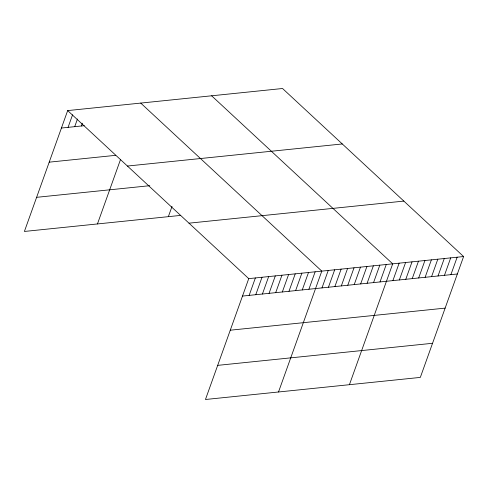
<?xml version="1.0" encoding="UTF-8"?>
<svg xmlns="http://www.w3.org/2000/svg" width="488" height="488" viewBox="0 0 488 488"><rect width="100%" height="100%" fill="white"/><g stroke="black" fill="none" stroke-linecap="round" stroke-linejoin="round"><path stroke-width="0.73" d="M463.6 256.548L248.74 278.63L205.46 399.495L420.327 377.407L463.6 256.548L282.54 88.505L67.673 110.593L24.4 231.452L180.536 215.409M68.07 127.35L72.566 114.79M74.713 126.666L77.458 118.993M81.356 125.983L82.35 123.196M97.454 223.943L120.499 159.576M168.36 216.66L172.026 206.418M249.136 295.392L255.376 277.946M255.773 294.709L262.019 277.263M262.416 294.026L268.662 276.58M269.059 293.343L275.305 275.897M275.696 292.66L281.942 275.22M282.339 291.976L288.585 274.537M288.981 291.293L295.228 273.853M295.624 290.61L301.865 273.17M302.261 289.927L308.507 272.487M308.904 289.244L315.15 271.804M278.514 391.986L321.793 271.121L140.727 103.084M321.995 287.902L328.235 270.462M328.436 287.237L334.683 269.797M334.884 286.578L341.13 269.132M341.332 285.913L347.572 268.473M347.773 285.254L354.02 267.808M354.221 284.589L360.467 267.149M360.669 283.924L366.915 266.485M367.11 283.266L373.357 265.82M373.558 282.601L379.804 265.161M380.006 281.942L386.252 264.496M349.42 384.696L392.694 263.831L211.633 95.794M392.895 280.612L399.141 263.172M399.343 279.953L405.589 262.507M405.79 279.288L412.031 261.849M412.232 278.624L418.478 261.184M418.68 277.965L424.926 260.519M425.127 277.3L431.374 259.86M431.569 276.641L437.815 259.195M438.017 275.976L444.263 258.536M444.464 275.311L450.711 257.871M450.906 274.652L457.152 257.207M61.427 128.033L84.302 125.684M49.209 162.162L115.619 155.337M127.423 166.042L342.289 143.96M36.618 197.323L149.779 185.696M188.99 223.175L403.85 201.093M242.493 296.07L457.354 273.988M230.275 330.199L445.135 308.117M217.685 365.366L432.545 343.284M67.673 110.593L248.74 278.63"/></g></svg>
